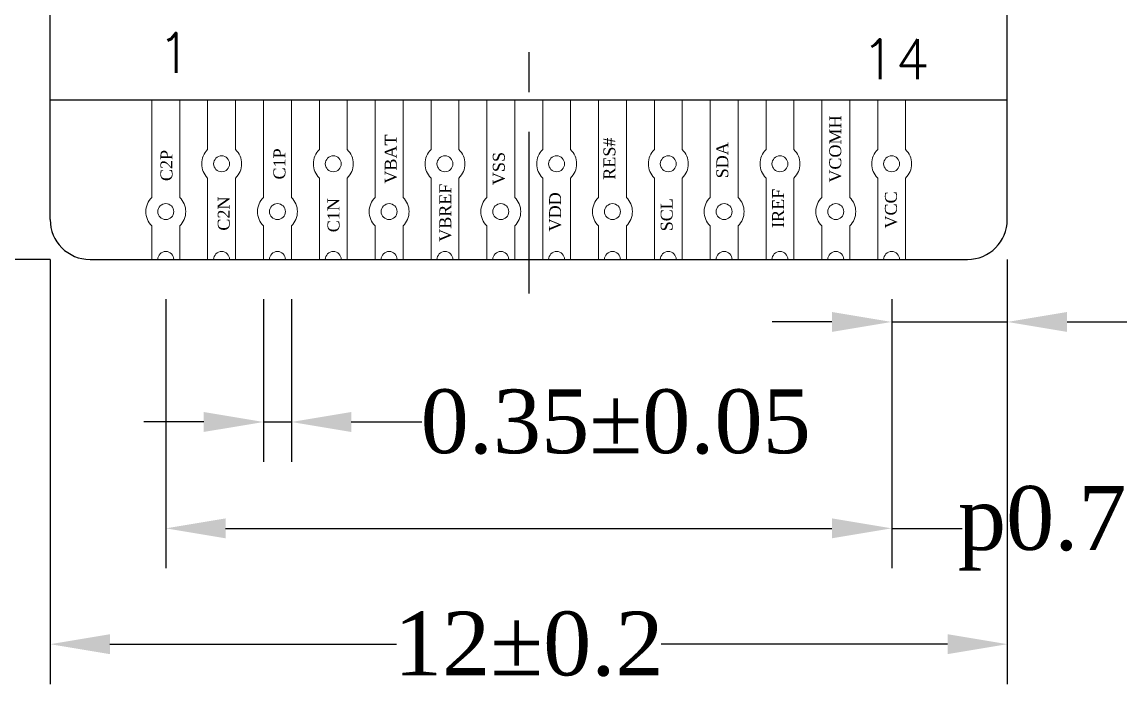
# Model space of a CAD drawing. Header units: millimetres. Extents: x -179 to 120, y 0 to 80.
# Drawn here: x -166.2 to -152.42, y 33.5 to 41.83 of the extents above; entities that cross this region are included whole.
import ezdxf

# ---------------------------------------------------------------- set-up
doc = ezdxf.new("R2010")
doc.units = ezdxf.units.MM
doc.header["$MEASUREMENT"] = 0
doc.linetypes.add('CENTER', pattern=[2, 1.25, -0.25, 0.25, -0.25])
for name, color, linetype in [('Center', 1, 'CENTER'), ('FPC', 30, 'Continuous'), ('Frame', 7, 'Continuous')]:
    doc.layers.add(name, color=color, linetype=linetype)
doc.layers.add('TOPOVERLAY', color=2, linetype='Continuous', lineweight=9)
doc.styles.get("Standard").update_dxf_attribs({"font": 'TIMES.TTF'})
doc.styles.add('样式 1', font='SimSun.ttf')
doc.dimstyles.get("Standard").update_dxf_attribs({"dimtxt": 0.8, "dimasz": 0.75, "dimexe": 0.5, "dimexo": 0.5, "dimgap": 0.1, "dimtad": 0, "dimdec": 3, "dimdsep": 46, "dimtxsty": 'Standard', "dimcen": 0.09, "dimadec": 0, "dimazin": 2, "dimtfac": 1, "dimtdec": 3, "dimtmove": 0, "dimatfit": 3, "dimfxl": 0, "dimtolj": 1, "dimarcsym": 0})

# ---------------------------------------------------------------- blocks, each defined once
blk = doc.blocks.new('*D60')
at = {"color": 0, "lineweight": -2}
for p, q in [((-163.174, 38.352), (-163.174, 36.313)), ((-162.824, 38.352), (-162.824, 36.313)), ((-163.924, 36.813), (-164.674, 36.813)), ((-163.174, 36.813), (-162.824, 36.813)), ((-162.074, 36.813), (-161.189, 36.813))]:
    blk.add_line(p, q, dxfattribs=at)
at = {"color": 0}
for points in [[(-163.924, 36.938), (-163.924, 36.688), (-163.174, 36.813)], [(-162.074, 36.938), (-162.074, 36.688), (-162.824, 36.813)]]:
    blk.add_solid(points, dxfattribs=at)
at = {"layer": 'Defpoints', "color": 0}
for p in [(-163.174, 38.852), (-162.824, 38.852), (-162.824, 36.813)]:
    blk.add_point(p, dxfattribs=at)
at = {"color": 0, "insert": (-158.758, 36.813), "char_height": 0.8, "attachment_point": 5}
blk.add_mtext('\\A1;0.35%%p0.05', dxfattribs=at)
blk = doc.blocks.new('*D61')
at = {"color": 0, "lineweight": -2}
for p, q in [((-164.399, 38.352), (-164.399, 34.979)), ((-155.299, 38.352), (-155.299, 34.979)), ((-163.649, 35.479), (-156.049, 35.479)), ((-155.299, 35.479), (-154.414, 35.479))]:
    blk.add_line(p, q, dxfattribs=at)
at = {"color": 0}
for points in [[(-163.649, 35.604), (-163.649, 35.354), (-164.399, 35.479)], [(-156.049, 35.604), (-156.049, 35.354), (-155.299, 35.479)]]:
    blk.add_solid(points, dxfattribs=at)
at = {"layer": 'Defpoints', "color": 0}
for p in [(-164.399, 38.852), (-155.299, 38.852), (-155.299, 35.479)]:
    blk.add_point(p, dxfattribs=at)
at = {"color": 0, "insert": (-149.115, 35.479), "char_height": 0.8, "attachment_point": 5}
blk.add_mtext('\\A1;p0.7*(14-1)=9.1%%p0.05', dxfattribs=at)
blk = doc.blocks.new('*D62')
at = {"color": 0, "lineweight": -2}
for p, q in [((-165.849, 38.852), (-165.849, 33.526)), ((-153.849, 38.852), (-153.849, 33.526)), ((-165.099, 34.026), (-161.509, 34.026)), ((-154.599, 34.026), (-158.19, 34.026))]:
    blk.add_line(p, q, dxfattribs=at)
at = {"color": 0}
for points in [[(-165.099, 34.151), (-165.099, 33.901), (-165.849, 34.026)], [(-154.599, 34.151), (-154.599, 33.901), (-153.849, 34.026)]]:
    blk.add_solid(points, dxfattribs=at)
at = {"layer": 'Defpoints', "color": 0}
for p in [(-165.849, 39.352), (-153.849, 39.352), (-153.849, 34.026)]:
    blk.add_point(p, dxfattribs=at)
at = {"color": 0, "insert": (-159.849, 34.026), "char_height": 0.8, "attachment_point": 5}
blk.add_mtext('\\A1;12%%p0.2', dxfattribs=at)
blk = doc.blocks.new('*D63')
at = {"color": 0, "lineweight": -2}
for p, q in [((-166.349, 40.852), (-167.591, 40.852)), ((-167.091, 40.102), (-167.091, 39.602)), ((-165.849, 38.852), (-167.591, 38.852)), ((-167.091, 38.852), (-167.091, 37.966))]:
    blk.add_line(p, q, dxfattribs=at)
at = {"color": 0}
for points in [[(-167.216, 40.102), (-166.966, 40.102), (-167.091, 40.852)], [(-167.216, 39.602), (-166.966, 39.602), (-167.091, 38.852)]]:
    blk.add_solid(points, dxfattribs=at)
at = {"layer": 'Defpoints', "color": 0}
for p in [(-165.849, 40.852), (-167.091, 38.852), (-165.349, 38.852)]:
    blk.add_point(p, dxfattribs=at)
at = {"color": 0, "insert": (-167.091, 36.546), "char_height": 0.8, "attachment_point": 5, "rotation": 90}
blk.add_mtext('\\A1;2%%p0.2', dxfattribs=at)
blk = doc.blocks.new('*D64')
at = {"color": 0, "lineweight": -2}
for p, q in [((-168.71, 43.602), (-168.71, 44.352)), ((-165.349, 42.852), (-169.21, 42.852)), ((-168.71, 42.852), (-168.71, 42.276)), ((-168.71, 38.852), (-168.71, 39.428)), ((-165.849, 38.852), (-169.21, 38.852)), ((-168.71, 38.102), (-168.71, 37.352))]:
    blk.add_line(p, q, dxfattribs=at)
at = {"color": 0}
for points in [[(-168.835, 43.602), (-168.585, 43.602), (-168.71, 42.852)], [(-168.835, 38.102), (-168.585, 38.102), (-168.71, 38.852)]]:
    blk.add_solid(points, dxfattribs=at)
at = {"layer": 'Defpoints', "color": 0}
for p in [(-164.849, 42.852), (-168.71, 38.852), (-165.349, 38.852)]:
    blk.add_point(p, dxfattribs=at)
at = {"color": 0, "insert": (-168.71, 40.852), "char_height": 0.8, "attachment_point": 5, "rotation": 90}
blk.add_mtext('\\A1;4%%p0.2', dxfattribs=at)
blk = doc.blocks.new('*D65')
at = {"color": 0, "lineweight": -2}
for p, q in [((-165.849, 43.852), (-170.852, 43.852)), ((-170.352, 43.102), (-170.352, 42.757)), ((-170.352, 39.602), (-170.352, 39.947)), ((-165.849, 38.852), (-170.852, 38.852))]:
    blk.add_line(p, q, dxfattribs=at)
at = {"color": 0}
for points in [[(-170.477, 43.102), (-170.227, 43.102), (-170.352, 43.852)], [(-170.477, 39.602), (-170.227, 39.602), (-170.352, 38.852)]]:
    blk.add_solid(points, dxfattribs=at)
at = {"layer": 'Defpoints', "color": 0}
for p in [(-165.349, 43.852), (-170.352, 38.852), (-165.349, 38.852)]:
    blk.add_point(p, dxfattribs=at)
at = {"color": 0, "insert": (-170.352, 41.352), "char_height": 0.8, "attachment_point": 5, "rotation": 90}
blk.add_mtext('\\A1;5%%p0.2', dxfattribs=at)
blk = doc.blocks.new('*D66')
at = {"color": 0, "lineweight": -2}
for p, q in [((-167.599, 48.852), (-173.546, 48.852)), ((-173.046, 48.102), (-173.046, 45.511)), ((-173.046, 39.602), (-173.046, 42.192)), ((-165.849, 38.852), (-173.546, 38.852))]:
    blk.add_line(p, q, dxfattribs=at)
at = {"color": 0}
for points in [[(-173.171, 48.102), (-172.921, 48.102), (-173.046, 48.852)], [(-173.171, 39.602), (-172.921, 39.602), (-173.046, 38.852)]]:
    blk.add_solid(points, dxfattribs=at)
at = {"layer": 'Defpoints', "color": 0}
for p in [(-167.099, 48.852), (-173.046, 38.852), (-165.349, 38.852)]:
    blk.add_point(p, dxfattribs=at)
at = {"color": 0, "insert": (-173.046, 43.852), "char_height": 0.8, "attachment_point": 5, "rotation": 90}
blk.add_mtext('\\A1;10%%p0.2', dxfattribs=at)
blk = doc.blocks.new('*D71')
at = {"color": 0, "lineweight": -2}
for p, q in [((-153.849, 38.852), (-153.849, 37.568)), ((-155.299, 38.352), (-155.299, 37.568)), ((-156.049, 38.068), (-156.799, 38.068)), ((-155.299, 38.068), (-153.849, 38.068)), ((-153.099, 38.068), (-152.349, 38.068))]:
    blk.add_line(p, q, dxfattribs=at)
at = {"color": 0}
for points in [[(-156.049, 38.193), (-156.049, 37.943), (-155.299, 38.068)], [(-153.099, 38.193), (-153.099, 37.943), (-153.849, 38.068)]]:
    blk.add_solid(points, dxfattribs=at)
at = {"layer": 'Defpoints', "color": 0}
for p in [(-153.849, 39.352), (-155.299, 38.852), (-153.849, 38.068)]:
    blk.add_point(p, dxfattribs=at)
at = {"color": 0, "insert": (-151.324, 38.068), "char_height": 0.8, "attachment_point": 5}
blk.add_mtext('\\A1;1.45', dxfattribs=at)

msp = doc.modelspace()

# ---------------------------------------------------------------- linework, layer by layer
at = {"layer": 'Center', "ltscale": 2}
msp.add_line((-159.8494, 60.4517), (-159.8494, 38.4259), dxfattribs=at)
at = {"layer": 'FPC', "color": 34}
for p, q in [((-165.8494, 39.3517), (-165.8494, 43.3517)), ((-153.8494, 39.3517), (-153.8494, 43.3517)), ((-153.8494, 40.8517), (-165.8494, 40.8517)), ((-165.3494, 38.8517), (-154.3494, 38.8517))]:
    msp.add_line(p, q, dxfattribs=at)
at = {"layer": 'FPC', "color": 2, "lineweight": 9}
for p, q in [((-164.2244, 40.8517), (-164.5744, 40.8517)), ((-164.5744, 40.8517), (-164.5744, 40.8517)), ((-164.5744, 40.8517), (-164.5744, 39.6303)), ((-164.2244, 39.6303), (-164.2244, 40.8517)), ((-163.5244, 40.8517), (-163.8744, 40.8517)), ((-163.8744, 40.8517), (-163.8744, 40.2303)), ((-163.5244, 40.2303), (-163.5244, 40.8517)), ((-162.8244, 40.8517), (-163.1744, 40.8517)), ((-163.1744, 40.8517), (-163.1744, 39.6303)), ((-162.8244, 39.6303), (-162.8244, 40.8517)), ((-162.1244, 40.8517), (-162.4744, 40.8517)), ((-162.4744, 40.8517), (-162.4744, 40.2303)), ((-162.1244, 40.2303), (-162.1244, 40.8517)), ((-161.4244, 40.8517), (-161.7744, 40.8517)), ((-161.7744, 40.8517), (-161.7744, 39.6303)), ((-161.4244, 39.6303), (-161.4244, 40.8517)), ((-160.7244, 40.8517), (-161.0744, 40.8517)), ((-161.0744, 40.8517), (-161.0744, 40.2303)), ((-160.7244, 40.2303), (-160.7244, 40.8517)), ((-160.0244, 40.8517), (-160.3744, 40.8517)), ((-160.3744, 40.8517), (-160.3744, 39.6303)), ((-160.0244, 39.6303), (-160.0244, 40.8517)), ((-159.3244, 40.8517), (-159.6744, 40.8517)), ((-159.6744, 40.8517), (-159.6744, 40.2303)), ((-159.3244, 40.2303), (-159.3244, 40.8517)), ((-158.6244, 40.8517), (-158.9744, 40.8517)), ((-158.9744, 40.8517), (-158.9744, 39.6303)), ((-158.6244, 39.6303), (-158.6244, 40.8517)), ((-157.9244, 40.8517), (-158.2744, 40.8517)), ((-158.2744, 40.8517), (-158.2744, 40.2303)), ((-157.9244, 40.2303), (-157.9244, 40.8517)), ((-157.2244, 40.8517), (-157.5744, 40.8517)), ((-157.5744, 40.8517), (-157.5744, 39.6303)), ((-157.2244, 39.6303), (-157.2244, 40.8517)), ((-156.5244, 40.8517), (-156.8744, 40.8517)), ((-156.8744, 40.8517), (-156.8744, 40.2303)), ((-156.5244, 40.2303), (-156.5244, 40.8517)), ((-155.8244, 40.8517), (-156.1744, 40.8517)), ((-156.1744, 40.8517), (-156.1744, 39.6303)), ((-155.8244, 39.6303), (-155.8244, 40.8517)), ((-155.1244, 40.8517), (-155.4744, 40.8517)), ((-155.4744, 40.8517), (-155.4744, 40.2303)), ((-155.1244, 40.2303), (-155.1244, 40.8517)), ((-163.8744, 39.8732), (-163.8744, 38.8517)), ((-163.5244, 38.8517), (-163.5244, 39.8732)), ((-162.4744, 39.8732), (-162.4744, 38.8517)), ((-162.1244, 38.8517), (-162.1244, 39.8732)), ((-161.0744, 39.8732), (-161.0744, 38.8517)), ((-160.7244, 38.8517), (-160.7244, 39.8732)), ((-159.6744, 39.8732), (-159.6744, 38.8517)), ((-159.3244, 38.8517), (-159.3244, 39.8732)), ((-158.2744, 39.8732), (-158.2744, 38.8517)), ((-157.9244, 38.8517), (-157.9244, 39.8732)), ((-156.8744, 39.8732), (-156.8744, 38.8517)), ((-156.5244, 38.8517), (-156.5244, 39.8732)), ((-155.4744, 39.8732), (-155.4744, 38.8517)), ((-155.1244, 38.8517), (-155.1244, 39.8732)), ((-164.5744, 39.2732), (-164.5744, 38.8517)), ((-164.2244, 38.8517), (-164.2244, 39.2732)), ((-163.1744, 39.2732), (-163.1744, 38.8517)), ((-162.8244, 38.8517), (-162.8244, 39.2732)), ((-161.7744, 39.2732), (-161.7744, 38.8517)), ((-161.4244, 38.8517), (-161.4244, 39.2732)), ((-160.3744, 39.2732), (-160.3744, 38.8517)), ((-160.0244, 38.8517), (-160.0244, 39.2732)), ((-158.9744, 39.2732), (-158.9744, 38.8517)), ((-158.6244, 38.8517), (-158.6244, 39.2732)), ((-157.5744, 39.2732), (-157.5744, 38.8517)), ((-157.2244, 38.8517), (-157.2244, 39.2732)), ((-156.1744, 39.2732), (-156.1744, 38.8517)), ((-155.8244, 38.8517), (-155.8244, 39.2732)), ((-159.3994, 38.8517), (-159.3244, 38.8517)), ((-159.3244, 38.8517), (-159.3244, 38.8517))]:
    msp.add_line(p, q, dxfattribs=at)
at = {"layer": 'FPC', "lineweight": 9}
for points in [[(-163.1744, 40.8517), (-163.1744, 40.8517)], [(-161.7744, 40.8517), (-161.7744, 40.8517)], [(-160.3744, 40.8517), (-160.3744, 40.8517)], [(-158.9744, 40.8517), (-158.9744, 40.8517)], [(-157.5744, 40.8517), (-157.5744, 40.8517)], [(-156.1744, 40.8517), (-156.1744, 40.8517)]]:
    msp.add_lwpolyline(points, dxfattribs=at)
at = {"layer": 'FPC', "color": 6, "lineweight": 9}
for centre in [(-163.6994, 40.0517), (-162.2994, 40.0517), (-160.8994, 40.0517), (-159.4994, 40.0517), (-158.0994, 40.0517), (-156.6994, 40.0517), (-155.2994, 40.0517), (-164.3994, 39.4517), (-162.9994, 39.4517), (-161.5994, 39.4517), (-160.1994, 39.4517), (-158.7994, 39.4517), (-157.3994, 39.4517), (-155.9994, 39.4517)]:
    msp.add_circle(centre, 0.1, dxfattribs=at)
at = {"layer": 'FPC', "color": 2, "lineweight": 9}
for centre, radius, start, end in [((-163.6994, 40.0517), 0.25, 134.427, 225.573), ((-163.6994, 40.0517), 0.25, 314.427, 45.573), ((-162.2994, 40.0517), 0.25, 134.427, 225.573), ((-162.2994, 40.0517), 0.25, 314.427, 45.573), ((-160.8994, 40.0517), 0.25, 134.427, 225.573), ((-160.8994, 40.0517), 0.25, 314.427, 45.573), ((-159.4994, 40.0517), 0.25, 134.427, 225.573), ((-159.4994, 40.0517), 0.25, 314.427, 45.573), ((-158.0994, 40.0517), 0.25, 134.427, 225.573), ((-158.0994, 40.0517), 0.25, 314.427, 45.573), ((-156.6994, 40.0517), 0.25, 134.427, 225.573), ((-156.6994, 40.0517), 0.25, 314.427, 45.573), ((-155.2994, 40.0517), 0.25, 134.427, 225.573), ((-155.2994, 40.0517), 0.25, 314.427, 45.573), ((-164.3994, 39.4517), 0.25, 134.427, 225.573), ((-164.3994, 39.4517), 0.25, 314.427, 45.573), ((-162.9994, 39.4517), 0.25, 134.427, 225.573), ((-162.9994, 39.4517), 0.25, 314.427, 45.573), ((-161.5994, 39.4517), 0.25, 134.427, 225.573), ((-161.5994, 39.4517), 0.25, 314.427, 45.573), ((-160.1994, 39.4517), 0.25, 134.427, 225.573), ((-160.1994, 39.4517), 0.25, 314.427, 45.573), ((-158.7994, 39.4517), 0.25, 134.427, 225.573), ((-158.7994, 39.4517), 0.25, 314.427, 45.573), ((-157.3994, 39.4517), 0.25, 134.427, 225.573), ((-157.3994, 39.4517), 0.25, 314.427, 45.573), ((-155.9994, 39.4517), 0.25, 134.427, 225.573), ((-155.9994, 39.4517), 0.25, 314.427, 45.573), ((-164.3994, 38.8517), 0.1, 0, 180), ((-163.6994, 38.8517), 0.1, 0, 180), ((-162.9994, 38.8517), 0.1, 0, 180), ((-162.2994, 38.8517), 0.1, 0, 180), ((-161.5994, 38.8517), 0.1, 0, 180), ((-160.8994, 38.8517), 0.1, 0, 180), ((-160.1994, 38.8517), 0.1, 0, 180), ((-159.4994, 38.8517), 0.1, 0, 180), ((-158.7994, 38.8517), 0.1, 0, 180), ((-158.0994, 38.8517), 0.1, 0, 180), ((-157.3994, 38.8517), 0.1, 0, 180), ((-156.6994, 38.8517), 0.1, 0, 180), ((-155.9994, 38.8517), 0.1, 0, 180), ((-155.2994, 38.8517), 0.1, 0, 180)]:
    msp.add_arc(centre, radius, start, end, dxfattribs=at)
at = {"layer": 'FPC', "color": 34}
for centre, start, end in [((-165.3494, 39.3517), 180, 270), ((-154.3494, 39.3517), 270, 0)]:
    msp.add_arc(centre, 0.5, start, end, dxfattribs=at)

# ---------------------------------------------------------------- texts
at = {"layer": 'Frame', "char_height": 0.15, "attachment_point": 5, "rotation": 90}
for s, insert in [('VCOMH', (-156.0048, 40.2369)), ('VBAT', (-161.5779, 40.1108)), ('RES#', (-158.8366, 40.1162)), ('C1P', (-162.974, 40.0504)), ('SDA', (-157.421, 40.0961)), ('C2P', (-164.3902, 40.0303)), ('VSS', (-160.2229, 39.9919)), ('VBREF', (-160.8935, 39.4383)), ('VDD', (-159.5166, 39.4489)), ('IREF', (-156.723, 39.4928)), ('VCC', (-155.3068, 39.4727)), ('C2N', (-163.672, 39.427)), ('C1N', (-162.2961, 39.4069)), ('SCL', (-158.119, 39.4123))]:
    msp.add_mtext(s, dxfattribs=dict(at, insert=insert))
at = {"layer": 'TOPOVERLAY', "char_height": 0.5, "width": 0.989082, "attachment_point": 1, "style": '样式 1'}
for s, insert in [('{\\Ftxt.shx|c0;\\C0;1}', (-164.5051, 41.6924)), ('{\\Ftxt.shx|c0;\\C0;14}', (-155.6807, 41.6145))]:
    msp.add_mtext(s, dxfattribs=dict(at, insert=insert))

# ---------------------------------------------------------------- dimensions: what is measured, and where the dimension line sits
dim = msp.add_linear_dim(base=(-173.0456, 38.8517), p1=(-167.0994, 48.8517), p2=(-165.3494, 38.8517), angle=90, text='10%%p0.2', dimstyle='Standard')
dim.commit()
dim.dimension.update_dxf_attribs({"geometry": '*D66', "text_midpoint": (-173.0456, 43.8517)})
for base, p1, text, picture, middle in [((-168.7101, 38.8517), (-164.8494, 42.8517), '4%%p0.2', '*D64', (-168.7101, 40.8517)), ((-170.3523, 38.8517), (-165.3494, 43.8517), '5%%p0.2', '*D65', (-170.3523, 41.3517)), ((-167.0914, 38.8517), (-165.8494, 40.8517), '2%%p0.2', '*D63', (-167.0914, 36.5459))]:
    dim = msp.add_linear_dim(base=base, p1=p1, p2=(-165.3494, 38.8517), angle=90, text=text, dimstyle='Standard')
    dim.commit()
    dim.dimension.update_dxf_attribs({"geometry": picture, "text_midpoint": middle, "dimtype": 160})
dim = msp.add_linear_dim(base=(-153.8494, 34.0261), p1=(-165.8494, 39.3517), p2=(-153.8494, 39.3517), text='12%%p0.2', dimstyle='Standard')
dim.commit()
dim.dimension.update_dxf_attribs({"geometry": '*D62', "text_midpoint": (-159.8494, 34.0261)})
dim = msp.add_linear_dim(base=(-153.8494, 38.0682), p1=(-155.2994, 38.8517), p2=(-153.8494, 39.3517), dimstyle='Standard')
dim.commit()
dim.dimension.update_dxf_attribs({"geometry": '*D71', "text_midpoint": (-151.3239, 38.0682)})
for base, p1, p2, text, picture, middle in [((-162.8244, 36.8133), (-163.1744, 38.8517), (-162.8244, 38.8517), '0.35%%p0.05', '*D60', (-158.758, 36.8133)), ((-155.2994, 35.4793), (-164.3994, 38.8517), (-155.2994, 38.8517), 'p0.7*(14-1)=9.1%%p0.05', '*D61', (-149.115, 35.4793))]:
    dim = msp.add_linear_dim(base=base, p1=p1, p2=p2, text=text, dimstyle='Standard')
    dim.commit()
    dim.dimension.update_dxf_attribs({"geometry": picture, "text_midpoint": middle, "dimtype": 160})

doc.saveas('drawing.dxf')
